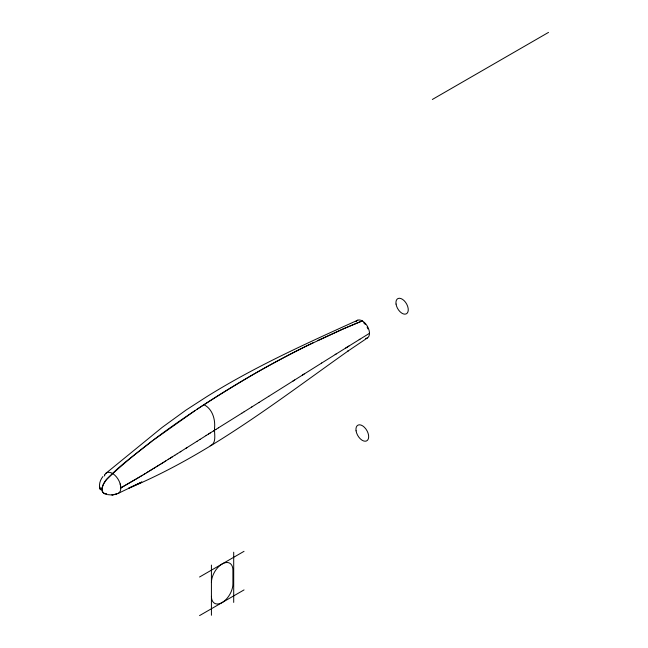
<?xml version="1.0" encoding="UTF-8"?>
<svg xmlns="http://www.w3.org/2000/svg" width="648" height="648" viewBox="0 0 648 648"><rect width="100%" height="100%" fill="white"/><g stroke="black" fill="none" stroke-linecap="round" stroke-linejoin="round"><path stroke-width="0.97" d="M102.036 488.138C101.153 491.127 103.526 494.432 106.774 494.068M102.068 487.985L103.478 484.153L106.256 479.933M104.717 474.976L104.377 475.956A11.818 6.82 60 0 1 117.766 478.702A11.818 6.82 60 0 1 116.081 493.865M102.951 476.499C100.043 480.095 98.277 485.368 100.456 489.75M106.458 479.666C119.945 464.956 136.655 453.519 152.142 441.053M105.997 473.234L162.162 427.397L186.008 410.087L206.655 396.746C254.648 366.76 306.35 343.456 357.801 320.153M153.576 439.976L195.267 410.443M367.602 337.811L347.644 351.297L348.033 351.038C277.684 400.853 208.948 454.718 128.774 488.179L141.839 481.999L118.365 493.314M196.514 409.617C233.815 384.799 272.711 362.354 313.033 342.8M197.032 441.288L186.017 448.23M196.676 441.507L200.054 439.376M180.241 451.867L186.916 447.663M199.948 439.441L206.574 435.27M177.244 453.754L180.833 451.502M206.08 435.578L208.778 433.885M268.677 396.357L294.638 380.012M258.949 402.481L268.774 396.293M292.856 381.137L304.179 374.009M208.543 434.03L210.252 432.961M174.458 455.504L177.35 453.689M209.774 433.261L213.791 430.742M251.626 407.074L259.111 402.376M302.486 375.079L321.683 363.034M174.855 455.252L168.188 459.424M213.476 430.936L215.938 429.389M244.134 411.772L251.837 406.944M172.457 456.759L170.238 458.152M321.424 363.196L336.053 354.051M215.654 429.567L218.457 427.818M241.485 413.424L244.288 411.674M218.416 427.842L241.834 413.213M168.642 459.14L165.119 461.344M335.178 354.602L348.916 346.048M164.09 461.984L165.734 460.963M164.276 461.87L160.996 463.903M345.611 348.098L359.94 339.212M162.032 463.263L163.061 462.623M159.886 464.6L161.344 463.685M359.203 339.665L369.473 333.315M158.412 465.507L159.959 464.543M158.93 465.191L155.471 467.321M156.857 466.471L157.893 465.831M155.812 467.111L143.289 474.749M153.738 468.391L154.775 467.751M152.693 469.022L149.567 470.942M148.522 471.574L146.432 472.846M144.334 474.117L145.387 473.486M143.613 474.555L135.894 479.172M142.236 475.381L140.13 476.645M139.118 477.252L120.812 487.904L134.825 479.804M432.338 99.476L548.516 32.4M199.56 577.012L244.037 551.327M199.56 615.6L244.037 589.915M317.974 340.427L342.646 329.168A995.806 574.93 -60 0 1 362.313 320.914L343.562 328.771L306.528 345.983A1077.6 622.153 -60 0 0 253.044 374.584C201.666 404.903 151.041 437.765 107.341 478.605C103.405 482.063 98.018 493.193 106.677 494.068M116.778 493.987L111.902 494.894L115.879 494.27M115.085 494.481L111.634 494.975L107.536 494.61M210.179 445.727C217.453 443.256 213.67 432.459 214.682 426.562C215.023 418.09 212.009 408.75 203.966 404.7M120.196 483.91L120.812 487.879M233.701 552.218L233.701 602.405M211.418 565.08L211.418 615.268M363.666 322.777A8.999 5.2 60 0 1 365.367 324.494M367.124 327.143A8.999 5.2 60 0 1 367.902 328.884M211.418 596.346A15.196 8.772 -60 0 0 222.159 602.551A15.196 8.772 -60 0 0 232.907 583.945L232.907 570.159A15.196 8.772 -60 0 0 222.159 563.954A15.196 8.772 -60 0 0 211.418 582.568M355.946 321.724A10.125 5.848 60 0 1 367.376 326.244A10.125 5.848 60 0 1 365.602 338.426M100.108 488.981L99.598 487.102L100.108 488.981M396.041 304.058A8.724 5.038 60 0 0 406.142 313.924A8.724 5.038 60 0 0 404.117 300.648A8.724 5.038 60 0 0 396.041 304.058M356.06 430.79A8.999 5.2 60 0 0 366.485 440.972A8.999 5.2 60 0 0 364.395 427.267A8.999 5.2 60 0 0 356.06 430.79"/></g></svg>
